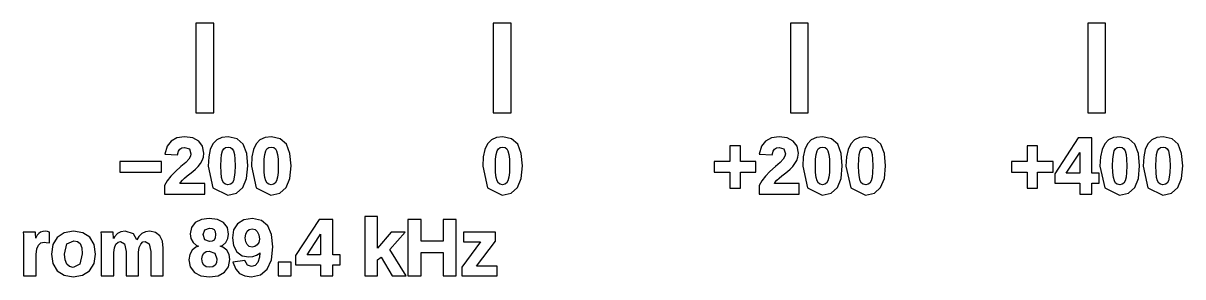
# Model space of a CAD drawing. Header units: metres. Extents: x -21 to 116, y -15 to 68.
# Drawn here: x 50.8 to 115.6, y -15.1 to -1 of the extents above; entities that cross this region are included whole.
import ezdxf

# ---------------------------------------------------------------- set-up
doc = ezdxf.new("R2010")
doc.units = ezdxf.units.M

msp = doc.modelspace()

# ---------------------------------------------------------------- linework, layer by layer
for p, q in [((61.4754, -1), (60.4754, -1)), ((60.4754, -1), (60.4754, -6)), ((61.4754, -6), (61.4754, -1)), ((78.0787, -1), (77.0787, -1)), ((77.0787, -1), (77.0787, -6)), ((78.0787, -6), (78.0787, -1)), ((94.6819, -1), (93.6819, -1)), ((93.6819, -1), (93.6819, -6)), ((94.6819, -6), (94.6819, -1)), ((111.285, -1), (110.285, -1)), ((110.285, -1), (110.285, -6)), ((111.285, -6), (111.285, -1)), ((60.4754, -6), (61.4754, -6)), ((77.0787, -6), (78.0787, -6)), ((93.6819, -6), (94.6819, -6)), ((110.285, -6), (111.285, -6)), ((59.0871, -7.57535), (58.8621, -7.86545)), ((59.4182, -7.39845), (59.0871, -7.57535)), ((59.8435, -7.34047), (59.4182, -7.39845)), ((60.2963, -7.39888), (59.8435, -7.34047)), ((60.6367, -7.57771), (60.2963, -7.39888)), ((60.8489, -7.86755), (60.6367, -7.57771)), ((61.4287, -7.73758), (61.279, -8.0517)), ((61.642, -7.51445), (61.4287, -7.73758)), ((61.9247, -7.38344), (61.642, -7.51445)), ((62.2814, -7.34027), (61.9247, -7.38344)), ((62.7726, -7.44293), (62.2814, -7.34027)), ((63.1159, -7.75465), (62.7726, -7.44293)), ((63.3114, -8.26372), (63.1159, -7.75465)), ((63.8425, -7.73758), (63.6928, -8.0517)), ((64.0559, -7.51445), (63.8425, -7.73758)), ((64.3385, -7.38344), (64.0559, -7.51445)), ((64.6953, -7.34027), (64.3385, -7.38344)), ((65.1864, -7.44293), (64.6953, -7.34027)), ((65.5297, -7.75465), (65.1864, -7.44293)), ((65.7253, -8.26372), (65.5297, -7.75465)), ((76.7646, -7.73758), (76.6149, -8.0517)), ((76.978, -7.51445), (76.7646, -7.73758)), ((77.2606, -7.38344), (76.978, -7.51445)), ((77.6174, -7.34027), (77.2606, -7.38344)), ((78.1085, -7.44293), (77.6174, -7.34027)), ((78.4518, -7.75465), (78.1085, -7.44293)), ((78.6473, -8.26372), (78.4518, -7.75465)), ((92.2935, -7.57535), (92.0686, -7.86545)), ((92.6247, -7.39845), (92.2935, -7.57535)), ((93.05, -7.34047), (92.6247, -7.39845)), ((93.5028, -7.39888), (93.05, -7.34047)), ((93.8432, -7.57771), (93.5028, -7.39888)), ((94.0554, -7.86755), (93.8432, -7.57771)), ((94.6352, -7.73758), (94.4855, -8.0517)), ((94.8485, -7.51445), (94.6352, -7.73758)), ((95.1312, -7.38344), (94.8485, -7.51445)), ((95.4879, -7.34027), (95.1312, -7.38344)), ((95.9791, -7.44293), (95.4879, -7.34027)), ((96.3224, -7.75465), (95.9791, -7.44293)), ((96.5179, -8.26372), (96.3224, -7.75465)), ((97.049, -7.73758), (96.8993, -8.0517)), ((97.2624, -7.51445), (97.049, -7.73758)), ((97.545, -7.38344), (97.2624, -7.51445)), ((97.9018, -7.34027), (97.545, -7.38344)), ((98.3929, -7.44293), (97.9018, -7.34027)), ((98.7362, -7.75465), (98.3929, -7.44293)), ((98.9317, -8.26372), (98.7362, -7.75465)), ((109.763, -7.38647), (108.449, -9.39844)), ((110.522, -7.38647), (109.763, -7.38647)), ((110.522, -9.36768), (110.522, -7.38647)), ((111.238, -7.73758), (111.089, -8.0517)), ((111.452, -7.51445), (111.238, -7.73758)), ((111.734, -7.38344), (111.452, -7.51445)), ((112.091, -7.34027), (111.734, -7.38344)), ((112.582, -7.44293), (112.091, -7.34027)), ((112.926, -7.75465), (112.582, -7.44293)), ((113.121, -8.26372), (112.926, -7.75465)), ((113.652, -7.73758), (113.503, -8.0517)), ((113.866, -7.51445), (113.652, -7.73758)), ((114.148, -7.38344), (113.866, -7.51445)), ((114.505, -7.34027), (114.148, -7.38344)), ((114.996, -7.44293), (114.505, -7.34027)), ((115.339, -7.75465), (114.996, -7.44293)), ((115.535, -8.26372), (115.339, -7.75465)), ((58.8621, -7.86545), (58.7371, -8.30966)), ((58.7371, -8.30966), (59.4541, -8.3502)), ((59.4541, -8.3502), (59.5111, -8.13423)), ((59.5111, -8.13423), (59.5856, -8.01874)), ((59.5856, -8.01874), (59.6936, -7.95114)), ((59.6936, -7.95114), (59.8437, -7.92822)), ((59.8437, -7.92822), (60.1097, -8.01639)), ((60.1097, -8.01639), (60.1979, -8.27963)), ((60.1979, -8.27963), (60.1698, -8.42287)), ((60.9184, -8.24828), (60.8489, -7.86755)), ((60.896, -8.46562), (60.9184, -8.24828)), ((61.279, -8.0517), (61.1907, -8.45883)), ((61.8813, -8.59172), (61.9108, -8.31689)), ((61.9108, -8.31689), (61.9617, -8.12669)), ((61.9617, -8.12669), (62.0332, -8.00679)), ((62.0332, -8.00679), (62.1315, -7.94174)), ((62.1315, -7.94174), (62.2747, -7.91898)), ((62.2747, -7.91898), (62.4088, -7.94131)), ((62.4088, -7.94131), (62.5021, -8.00519)), ((62.5021, -8.00519), (62.5717, -8.12476)), ((62.5717, -8.12476), (62.6227, -8.31589)), ((62.6227, -8.31589), (62.653, -8.59152)), ((63.3754, -8.96431), (63.3114, -8.26372)), ((63.6928, -8.0517), (63.6045, -8.45883)), ((64.2952, -8.59172), (64.3246, -8.31689)), ((64.3246, -8.31689), (64.3755, -8.12668)), ((64.3755, -8.12668), (64.447, -8.00679)), ((64.447, -8.00679), (64.5454, -7.94176)), ((64.5454, -7.94176), (64.6886, -7.91898)), ((64.6886, -7.91898), (64.8226, -7.94131)), ((64.8226, -7.94131), (64.9159, -8.00519)), ((64.9159, -8.00519), (64.9855, -8.12476)), ((64.9855, -8.12476), (65.0365, -8.31589)), ((65.0365, -8.31589), (65.0668, -8.59152)), ((65.7892, -8.96431), (65.7253, -8.26372)), ((76.6149, -8.0517), (76.5266, -8.45883)), ((77.2173, -8.59172), (77.2467, -8.31689)), ((77.2467, -8.31689), (77.2977, -8.12669)), ((77.2977, -8.12669), (77.3691, -8.00679)), ((77.3691, -8.00679), (77.4675, -7.94174)), ((77.4675, -7.94174), (77.6106, -7.91898)), ((77.6106, -7.91898), (77.7447, -7.94131)), ((77.7447, -7.94131), (77.838, -8.00519)), ((77.838, -8.00519), (77.9076, -8.12476)), ((77.9076, -8.12476), (77.9586, -8.31589)), ((77.9586, -8.31589), (77.9889, -8.59152)), ((78.7113, -8.96431), (78.6473, -8.26372)), ((90.8867, -7.83783), (90.2963, -7.83783)), ((90.2963, -7.83783), (90.2963, -8.72321)), ((90.8867, -8.72321), (90.8867, -7.83783)), ((92.0686, -7.86545), (91.9436, -8.30966)), ((91.9436, -8.30966), (92.6606, -8.3502)), ((92.6606, -8.3502), (92.7176, -8.13423)), ((92.7176, -8.13423), (92.7921, -8.01874)), ((92.7921, -8.01874), (92.9001, -7.95114)), ((92.9001, -7.95114), (93.0502, -7.92822)), ((93.0502, -7.92822), (93.3162, -8.01639)), ((93.3162, -8.01639), (93.4044, -8.27963)), ((93.4044, -8.27963), (93.3763, -8.42287)), ((94.1249, -8.24828), (94.0554, -7.86755)), ((94.1024, -8.46562), (94.1249, -8.24828)), ((94.4855, -8.0517), (94.3972, -8.45883)), ((95.0878, -8.59172), (95.1173, -8.31689)), ((95.1173, -8.31689), (95.1682, -8.12669)), ((95.1682, -8.12669), (95.2397, -8.00679)), ((95.2397, -8.00679), (95.338, -7.94174)), ((95.338, -7.94174), (95.4812, -7.91898)), ((95.4812, -7.91898), (95.6153, -7.94131)), ((95.6153, -7.94131), (95.7086, -8.00519)), ((95.7086, -8.00519), (95.7782, -8.12476)), ((95.7782, -8.12476), (95.8292, -8.31589)), ((95.8292, -8.31589), (95.8595, -8.59152)), ((96.5819, -8.96431), (96.5179, -8.26372)), ((96.8993, -8.0517), (96.811, -8.45883)), ((97.5017, -8.59172), (97.5311, -8.31689)), ((97.5311, -8.31689), (97.582, -8.12668)), ((97.582, -8.12668), (97.6535, -8.00679)), ((97.6535, -8.00679), (97.7519, -7.94176)), ((97.7519, -7.94176), (97.8951, -7.91898)), ((97.8951, -7.91898), (98.0291, -7.94131)), ((98.0291, -7.94131), (98.1224, -8.00519)), ((98.1224, -8.00519), (98.192, -8.12476)), ((98.192, -8.12476), (98.243, -8.31589)), ((98.243, -8.31589), (98.2733, -8.59152)), ((98.9957, -8.96431), (98.9317, -8.26372)), ((107.49, -7.83783), (106.9, -7.83783)), ((106.9, -7.83783), (106.9, -8.72321)), ((107.49, -8.72321), (107.49, -7.83783)), ((109.089, -9.36768), (109.748, -8.36603)), ((109.748, -8.36603), (109.846, -8.2068)), ((109.842, -8.29379), (109.84, -8.41692)), ((109.84, -8.41692), (109.84, -9.36768)), ((109.846, -8.2068), (109.842, -8.29379)), ((111.089, -8.0517), (111, -8.45883)), ((111.691, -8.59172), (111.721, -8.31689)), ((111.721, -8.31689), (111.771, -8.12669)), ((111.771, -8.12669), (111.843, -8.00679)), ((111.843, -8.00679), (111.941, -7.94174)), ((111.941, -7.94174), (112.084, -7.91898)), ((112.084, -7.91898), (112.219, -7.94131)), ((112.219, -7.94131), (112.312, -8.00519)), ((112.312, -8.00519), (112.381, -8.12476)), ((112.381, -8.12476), (112.432, -8.31589)), ((112.432, -8.31589), (112.463, -8.59152)), ((113.185, -8.96431), (113.121, -8.26372)), ((113.503, -8.0517), (113.414, -8.45883)), ((114.105, -8.59172), (114.134, -8.31689)), ((114.134, -8.31689), (114.185, -8.12668)), ((114.185, -8.12668), (114.257, -8.00679)), ((114.257, -8.00679), (114.355, -7.94176)), ((114.355, -7.94176), (114.498, -7.91898)), ((114.498, -7.91898), (114.632, -7.94131)), ((114.632, -7.94131), (114.726, -8.00519)), ((114.726, -8.00519), (114.795, -8.12476)), ((114.795, -8.12476), (114.846, -8.31589)), ((114.846, -8.31589), (114.877, -8.59152)), ((115.599, -8.96431), (115.535, -8.26372)), ((58.5504, -8.72321), (56.2218, -8.72321)), ((56.2218, -8.72321), (56.2218, -9.30928)), ((58.5504, -9.30928), (58.5504, -8.72321)), ((59.6373, -9.00021), (59.33, -9.26736)), ((59.9083, -8.76445), (59.6373, -9.00021)), ((60.0799, -8.57841), (59.9083, -8.76445)), ((60.1698, -8.42287), (60.0799, -8.57841)), ((60.4608, -9.13715), (60.6039, -8.99184)), ((60.6039, -8.99184), (60.7283, -8.83357)), ((60.7283, -8.83357), (60.829, -8.65952)), ((60.829, -8.65952), (60.896, -8.46562)), ((61.1907, -8.45883), (61.1613, -8.96823)), ((61.1613, -8.96823), (61.4305, -10.1782)), ((61.8714, -8.96436), (61.8813, -8.59172)), ((61.8819, -9.33354), (61.8714, -8.96436)), ((62.6632, -8.96434), (62.6527, -9.32393)), ((62.653, -8.59152), (62.6632, -8.96434)), ((63.3078, -9.65701), (63.3754, -8.96431)), ((63.6045, -8.45883), (63.5751, -8.96823)), ((63.5751, -8.96823), (63.8444, -10.1782)), ((64.2852, -8.96434), (64.2952, -8.59172)), ((64.2957, -9.33354), (64.2852, -8.96434)), ((65.0771, -8.96434), (65.0666, -9.32393)), ((65.0668, -8.59152), (65.0771, -8.96434)), ((65.7216, -9.65701), (65.7892, -8.96431)), ((76.5266, -8.45883), (76.4972, -8.96823)), ((76.4972, -8.96823), (76.7665, -10.1782)), ((77.2073, -8.96434), (77.2173, -8.59172)), ((77.2178, -9.33354), (77.2073, -8.96434)), ((77.9991, -8.96434), (77.9887, -9.32393)), ((77.9889, -8.59152), (77.9991, -8.96434)), ((78.6437, -9.65701), (78.7113, -8.96431)), ((90.2963, -8.72321), (89.4305, -8.72321)), ((89.4305, -8.72321), (89.4305, -9.30928)), ((91.759, -8.72321), (90.8867, -8.72321)), ((91.759, -9.30928), (91.759, -8.72321)), ((92.8438, -9.00021), (92.5365, -9.26736)), ((93.1148, -8.76445), (92.8438, -9.00021)), ((93.2864, -8.57841), (93.1148, -8.76445)), ((93.3763, -8.42287), (93.2864, -8.57841)), ((93.6673, -9.13715), (93.8104, -8.99184)), ((93.8104, -8.99184), (93.9348, -8.83357)), ((93.9348, -8.83357), (94.0355, -8.65952)), ((94.0355, -8.65952), (94.1024, -8.46562)), ((94.3972, -8.45883), (94.3678, -8.96823)), ((94.3678, -8.96823), (94.637, -10.1782)), ((95.0779, -8.96436), (95.0878, -8.59172)), ((95.0883, -9.33354), (95.0779, -8.96436)), ((95.8697, -8.96434), (95.8592, -9.32393)), ((95.8595, -8.59152), (95.8697, -8.96434)), ((96.5143, -9.65701), (96.5819, -8.96431)), ((96.811, -8.45883), (96.7816, -8.96823)), ((96.7816, -8.96823), (97.0509, -10.1782)), ((97.4917, -8.96434), (97.5017, -8.59172)), ((97.5022, -9.33354), (97.4917, -8.96434)), ((98.2836, -8.96434), (98.2731, -9.32393)), ((98.2733, -8.59152), (98.2836, -8.96434)), ((98.9281, -9.65701), (98.9957, -8.96431)), ((106.9, -8.72321), (106.034, -8.72321)), ((106.034, -8.72321), (106.034, -9.30928)), ((108.362, -8.72321), (107.49, -8.72321)), ((108.362, -9.30928), (108.362, -8.72321)), ((111, -8.45883), (110.971, -8.96823)), ((110.971, -8.96823), (111.24, -10.1782)), ((111.681, -8.96436), (111.691, -8.59172)), ((111.692, -9.33354), (111.681, -8.96436)), ((112.473, -8.96434), (112.462, -9.32393)), ((112.463, -8.59152), (112.473, -8.96434)), ((113.118, -9.65701), (113.185, -8.96431)), ((113.414, -8.45883), (113.385, -8.96823)), ((113.385, -8.96823), (113.654, -10.1782)), ((114.095, -8.96434), (114.105, -8.59172)), ((114.105, -9.33354), (114.095, -8.96434)), ((114.887, -8.96434), (114.876, -9.32393)), ((114.877, -8.59152), (114.887, -8.96434)), ((115.531, -9.65701), (115.599, -8.96431)), ((56.2218, -9.30928), (58.5504, -9.30928)), ((59.0779, -9.52589), (58.8788, -9.78394)), ((59.33, -9.26736), (59.0779, -9.52589)), ((59.7183, -9.76248), (59.8467, -9.64235)), ((59.8467, -9.64235), (59.9905, -9.52139)), ((59.9905, -9.52139), (60.1442, -9.39871)), ((60.1442, -9.39871), (60.3041, -9.27179)), ((60.3041, -9.27179), (60.4608, -9.13715)), ((61.9129, -9.60893), (61.8819, -9.33354)), ((61.965, -9.80095), (61.9129, -9.60893)), ((62.6216, -9.59706), (62.569, -9.79131)), ((62.6527, -9.32393), (62.6216, -9.59706)), ((63.1014, -10.1676), (63.3078, -9.65701)), ((64.3268, -9.60893), (64.2957, -9.33354)), ((64.3788, -9.80095), (64.3268, -9.60893)), ((65.0355, -9.59706), (64.9829, -9.79131)), ((65.0666, -9.32393), (65.0355, -9.59706)), ((65.5152, -10.1676), (65.7216, -9.65701)), ((77.2489, -9.60893), (77.2178, -9.33354)), ((77.3009, -9.80095), (77.2489, -9.60893)), ((77.9576, -9.59706), (77.905, -9.79131)), ((77.9887, -9.32393), (77.9576, -9.59706)), ((78.4373, -10.1676), (78.6437, -9.65701)), ((89.4305, -9.30928), (90.2963, -9.30928)), ((90.2963, -9.30928), (90.2963, -10.1946)), ((90.8867, -9.30928), (91.759, -9.30928)), ((90.8867, -10.1946), (90.8867, -9.30928)), ((92.2843, -9.52589), (92.0853, -9.78394)), ((92.5365, -9.26736), (92.2843, -9.52589)), ((92.9248, -9.76248), (93.0532, -9.64235)), ((93.0532, -9.64235), (93.197, -9.52139)), ((93.197, -9.52139), (93.3507, -9.39871)), ((93.3507, -9.39871), (93.5106, -9.27179)), ((93.5106, -9.27179), (93.6673, -9.13715)), ((95.1194, -9.60893), (95.0883, -9.33354)), ((95.1715, -9.80095), (95.1194, -9.60893)), ((95.8281, -9.59706), (95.7755, -9.79131)), ((95.8592, -9.32393), (95.8281, -9.59706)), ((96.3079, -10.1676), (96.5143, -9.65701)), ((97.5332, -9.60893), (97.5022, -9.33354)), ((97.5853, -9.80095), (97.5332, -9.60893)), ((98.242, -9.59706), (98.1894, -9.79131)), ((98.2731, -9.32393), (98.242, -9.59706)), ((98.7217, -10.1676), (98.9281, -9.65701)), ((106.034, -9.30928), (106.9, -9.30928)), ((106.9, -9.30928), (106.9, -10.1946)), ((107.49, -9.30928), (108.362, -9.30928)), ((107.49, -10.1946), (107.49, -9.30928)), ((108.449, -9.39844), (108.449, -9.92122)), ((109.84, -9.36768), (109.089, -9.36768)), ((110.93, -9.36768), (110.522, -9.36768)), ((110.93, -9.92122), (110.93, -9.36768)), ((111.723, -9.60893), (111.692, -9.33354)), ((111.775, -9.80095), (111.723, -9.60893)), ((112.431, -9.59706), (112.379, -9.79131)), ((112.462, -9.32393), (112.431, -9.59706)), ((112.911, -10.1676), (113.118, -9.65701)), ((114.137, -9.60893), (114.105, -9.33354)), ((114.189, -9.80095), (114.137, -9.60893)), ((114.845, -9.59706), (114.793, -9.79131)), ((114.876, -9.32393), (114.845, -9.59706)), ((115.325, -10.1676), (115.531, -9.65701)), ((58.8788, -9.78394), (58.7261, -10.0579)), ((58.7261, -10.0579), (58.7261, -10.544)), ((59.5819, -9.9427), (59.6145, -9.88472)), ((60.9657, -9.9427), (59.5819, -9.9427)), ((59.6145, -9.88472), (59.7183, -9.76248)), ((60.9657, -10.544), (60.9657, -9.9427)), ((61.4305, -10.1782), (62.2552, -10.59)), ((62.0356, -9.92073), (61.965, -9.80095)), ((62.1303, -9.98479), (62.0356, -9.92073)), ((62.266, -10.0071), (62.1303, -9.98479)), ((62.4004, -9.98364), (62.266, -10.0071)), ((62.4965, -9.91583), (62.4004, -9.98364)), ((62.569, -9.79131), (62.4965, -9.91583)), ((62.7506, -10.4836), (63.1014, -10.1676)), ((63.8444, -10.1782), (64.6691, -10.59)), ((64.4494, -9.92073), (64.3788, -9.80095)), ((64.5441, -9.98479), (64.4494, -9.92073)), ((64.6798, -10.0071), (64.5441, -9.98479)), ((64.8142, -9.98364), (64.6798, -10.0071)), ((64.9103, -9.91583), (64.8142, -9.98364)), ((64.9829, -9.79131), (64.9103, -9.91583)), ((65.1645, -10.4836), (65.5152, -10.1676)), ((76.7665, -10.1782), (77.5912, -10.59)), ((77.3715, -9.92073), (77.3009, -9.80095)), ((77.4662, -9.98479), (77.3715, -9.92073)), ((77.6019, -10.0071), (77.4662, -9.98479)), ((77.7363, -9.98364), (77.6019, -10.0071)), ((77.8324, -9.91583), (77.7363, -9.98364)), ((77.905, -9.79131), (77.8324, -9.91583)), ((78.0865, -10.4836), (78.4373, -10.1676)), ((90.2963, -10.1946), (90.8867, -10.1946)), ((92.0853, -9.78394), (91.9326, -10.0579)), ((91.9326, -10.0579), (91.9326, -10.544)), ((92.7884, -9.9427), (92.821, -9.88472)), ((94.1722, -9.9427), (92.7884, -9.9427)), ((92.821, -9.88472), (92.9248, -9.76248)), ((94.1722, -10.544), (94.1722, -9.9427)), ((94.637, -10.1782), (95.4617, -10.59)), ((95.2421, -9.92073), (95.1715, -9.80095)), ((95.3368, -9.98479), (95.2421, -9.92073)), ((95.4725, -10.0071), (95.3368, -9.98479)), ((95.6069, -9.98364), (95.4725, -10.0071)), ((95.703, -9.91583), (95.6069, -9.98364)), ((95.7755, -9.79131), (95.703, -9.91583)), ((95.9571, -10.4836), (96.3079, -10.1676)), ((97.0509, -10.1782), (97.8756, -10.59)), ((97.6559, -9.92073), (97.5853, -9.80095)), ((97.7506, -9.98479), (97.6559, -9.92073)), ((97.8863, -10.0071), (97.7506, -9.98479)), ((98.0207, -9.98364), (97.8863, -10.0071)), ((98.1168, -9.91583), (98.0207, -9.98364)), ((98.1894, -9.79131), (98.1168, -9.91583)), ((98.371, -10.4836), (98.7217, -10.1676)), ((106.9, -10.1946), (107.49, -10.1946)), ((108.449, -9.92122), (109.84, -9.92122)), ((109.84, -9.92122), (109.84, -10.544)), ((110.522, -9.92122), (110.93, -9.92122)), ((110.522, -10.544), (110.522, -9.92122)), ((111.24, -10.1782), (112.065, -10.59)), ((111.845, -9.92073), (111.775, -9.80095)), ((111.94, -9.98479), (111.845, -9.92073)), ((112.076, -10.0071), (111.94, -9.98479)), ((112.21, -9.98364), (112.076, -10.0071)), ((112.306, -9.91583), (112.21, -9.98364)), ((112.379, -9.79131), (112.306, -9.91583)), ((112.56, -10.4836), (112.911, -10.1676)), ((113.654, -10.1782), (114.479, -10.59)), ((114.259, -9.92073), (114.189, -9.80095)), ((114.354, -9.98479), (114.259, -9.92073)), ((114.49, -10.0071), (114.354, -9.98479)), ((114.624, -9.98364), (114.49, -10.0071)), ((114.72, -9.91583), (114.624, -9.98364)), ((114.793, -9.79131), (114.72, -9.91583)), ((114.974, -10.4836), (115.325, -10.1676)), ((58.7261, -10.544), (60.9657, -10.544)), ((62.2552, -10.59), (62.7506, -10.4836)), ((64.6691, -10.59), (65.1645, -10.4836)), ((77.5912, -10.59), (78.0865, -10.4836)), ((91.9326, -10.544), (94.1722, -10.544)), ((95.4617, -10.59), (95.9571, -10.4836)), ((97.8756, -10.59), (98.371, -10.4836)), ((109.84, -10.544), (110.522, -10.544)), ((112.065, -10.59), (112.56, -10.4836)), ((114.479, -10.59), (114.974, -10.4836)), ((60.4406, -12.1254), (60.2271, -12.4002)), ((60.7793, -11.9536), (60.4406, -12.1254)), ((61.225, -11.8975), (60.7793, -11.9536)), ((61.6787, -11.9522), (61.225, -11.8975)), ((62.0203, -12.1197), (61.6787, -11.9522)), ((62.2341, -12.3946), (62.0203, -12.1197)), ((62.8058, -12.1823), (62.5847, -12.5247)), ((63.1608, -11.9678), (62.8058, -12.1823)), ((63.6315, -11.8972), (63.1608, -11.9678)), ((64.1314, -11.9966), (63.6315, -11.8972)), ((64.4887, -12.2983), (64.1314, -11.9966)), ((64.6973, -12.7928), (64.4887, -12.2983)), ((67.3596, -11.9435), (66.0455, -13.9554)), ((68.1181, -11.9435), (67.3596, -11.9435)), ((68.1181, -13.9247), (68.1181, -11.9435)), ((70.6181, -11.7807), (69.9083, -11.7807)), ((69.9083, -11.7807), (69.9083, -15.101)), ((70.6181, -13.5406), (70.6181, -11.7807)), ((73.0493, -11.9435), (72.3091, -11.9435)), ((72.3091, -11.9435), (72.3091, -15.101)), ((73.0493, -13.1608), (73.0493, -11.9435)), ((75.0218, -11.9435), (74.2817, -11.9435)), ((74.2817, -11.9435), (74.2817, -13.1608)), ((75.0218, -15.101), (75.0218, -11.9435)), ((51.5093, -12.6531), (50.8293, -12.6531)), ((50.8293, -12.6531), (50.8386, -12.8131)), ((50.8386, -12.8131), (50.8443, -12.9343)), ((50.8443, -12.9343), (50.8483, -13.0775)), ((51.5213, -12.7781), (51.5093, -12.6531)), ((51.5312, -12.9379), (51.5213, -12.7781)), ((51.5336, -12.9872), (51.5312, -12.9379)), ((51.6178, -12.8275), (51.5395, -12.9724)), ((51.7014, -12.7307), (51.6178, -12.8275)), ((51.8013, -12.6613), (51.7014, -12.7307)), ((51.921, -12.6205), (51.8013, -12.6613)), ((52.0624, -12.6073), (51.921, -12.6205)), ((52.1777, -12.6162), (52.0624, -12.6073)), ((52.3016, -12.6526), (52.1777, -12.6162)), ((52.3016, -13.2596), (52.3016, -12.6526)), ((52.7277, -12.9484), (52.4823, -13.3515)), ((53.121, -12.6931), (52.7277, -12.9484)), ((53.6388, -12.6091), (53.121, -12.6931)), ((54.1639, -12.6902), (53.6388, -12.6091)), ((54.5536, -12.9374), (54.1639, -12.6902)), ((54.7919, -13.3384), (54.5536, -12.9374)), ((55.8494, -12.6531), (55.1695, -12.6531)), ((55.1695, -12.6531), (55.1789, -12.8078)), ((55.1789, -12.8078), (55.1846, -12.9215)), ((55.1846, -12.9215), (55.1886, -13.057)), ((55.8616, -12.7746), (55.8494, -12.6531)), ((55.8714, -12.9203), (55.8616, -12.7746)), ((55.8758, -13.0015), (55.8714, -12.9203)), ((55.9271, -12.9075), (55.8758, -13.0015)), ((56.0923, -12.738), (55.9271, -12.9075)), ((56.2919, -12.6395), (56.0923, -12.738)), ((56.5284, -12.6065), (56.2919, -12.6395)), ((56.9903, -12.7433), (56.5284, -12.6065)), ((57.1838, -13.0797), (56.9903, -12.7433)), ((57.2817, -12.9045), (57.1838, -13.0797)), ((57.4478, -12.7355), (57.2817, -12.9045)), ((57.6529, -12.6387), (57.4478, -12.7355)), ((57.9042, -12.6069), (57.6529, -12.6387)), ((58.2262, -12.669), (57.9042, -12.6069)), ((58.4657, -12.8588), (58.2262, -12.669)), ((58.6093, -13.1608), (58.4657, -12.8588)), ((60.2271, -12.4002), (60.1566, -12.7564)), ((60.1566, -12.7564), (60.1974, -13.0088)), ((60.8825, -12.7945), (60.9691, -12.5189)), ((60.9706, -13.0846), (60.8825, -12.7945)), ((60.9691, -12.5189), (61.2302, -12.4266)), ((61.2302, -12.4266), (61.3843, -12.4487)), ((61.3843, -12.4487), (61.4899, -12.5125)), ((61.4899, -12.5125), (61.5533, -12.6227)), ((61.5533, -12.6227), (61.5762, -12.7945)), ((61.5762, -12.7945), (61.5534, -12.9798)), ((62.3045, -12.7609), (62.2341, -12.3946)), ((62.264, -13.0126), (62.3045, -12.7609)), ((62.5847, -12.5247), (62.5121, -12.9716)), ((63.2315, -12.9765), (63.2587, -12.7609)), ((63.2587, -12.7609), (63.337, -12.604)), ((63.337, -12.604), (63.4565, -12.5085)), ((63.4565, -12.5085), (63.6145, -12.4764)), ((63.6145, -12.4764), (63.7776, -12.5134)), ((63.7776, -12.5134), (63.9053, -12.6244)), ((63.9053, -12.6244), (63.9909, -12.8048)), ((63.9909, -12.8048), (64.0203, -13.045)), ((64.7655, -13.4735), (64.6973, -12.7928)), ((66.6852, -13.9247), (67.3443, -12.923)), ((67.3443, -12.923), (67.4422, -12.7638)), ((67.4384, -12.8508), (67.4365, -12.9739)), ((67.4422, -12.7638), (67.4384, -12.8508)), ((71.3828, -12.6531), (70.6181, -13.5406)), ((71.2987, -13.6244), (72.1734, -12.6531)), ((72.1734, -12.6531), (71.3828, -12.6531)), ((77.2014, -12.6531), (75.4132, -12.6531)), ((75.4132, -12.6531), (75.4132, -13.1936)), ((77.2014, -13.1559), (77.2014, -12.6531)), ((50.8483, -13.0775), (50.8497, -13.2546)), ((50.8497, -13.2546), (50.8497, -15.101)), ((51.5395, -12.9724), (51.5336, -12.9872)), ((51.5595, -13.9013), (51.5902, -13.5932)), ((51.5902, -13.5932), (51.6783, -13.3814)), ((51.6783, -13.3814), (51.8125, -13.2594)), ((51.8125, -13.2594), (51.9952, -13.2178)), ((51.9952, -13.2178), (52.1067, -13.2253)), ((52.1067, -13.2253), (52.3016, -13.2596)), ((52.4823, -13.3515), (52.4014, -13.8748)), ((53.1428, -13.8782), (53.2743, -13.3123)), ((53.2743, -13.3123), (53.6541, -13.1308)), ((53.6541, -13.1308), (53.8546, -13.1721)), ((53.8546, -13.1721), (54.0033, -13.2977)), ((54.0033, -13.2977), (54.0983, -13.5258)), ((54.0983, -13.5258), (54.131, -13.8714)), ((54.8701, -13.8751), (54.7919, -13.3384)), ((55.1886, -13.057), (55.19, -13.2286)), ((55.19, -13.2286), (55.19, -15.101)), ((55.8997, -13.795), (55.9277, -13.5328)), ((55.9277, -13.5328), (56.0087, -13.3316)), ((56.0087, -13.3316), (56.1259, -13.2069)), ((56.1259, -13.2069), (56.2596, -13.1692)), ((56.2596, -13.1692), (56.4885, -13.3018)), ((56.4885, -13.3018), (56.5723, -13.7385)), ((57.2777, -13.7675), (57.3129, -13.5067)), ((57.3129, -13.5067), (57.3946, -13.3165)), ((57.3946, -13.3165), (57.5082, -13.2034)), ((57.5082, -13.2034), (57.6372, -13.169)), ((57.6372, -13.169), (57.8664, -13.3018)), ((57.8664, -13.3018), (57.9502, -13.7385)), ((58.6556, -13.5573), (58.6093, -13.1608)), ((58.6556, -15.101), (58.6556, -13.5573)), ((60.1974, -13.0088), (60.3196, -13.2295)), ((60.4784, -13.4932), (60.2661, -13.6674)), ((60.3196, -13.2295), (60.5084, -13.3979)), ((60.6249, -13.4439), (60.4784, -13.4932)), ((60.5084, -13.3979), (60.6249, -13.4439)), ((61.2347, -13.1812), (60.9706, -13.0846)), ((61.3864, -13.1591), (61.2347, -13.1812)), ((61.4903, -13.0949), (61.3864, -13.1591)), ((61.5534, -12.9798), (61.4903, -13.0949)), ((61.8387, -13.4399), (61.9523, -13.3978)), ((61.9854, -13.4869), (61.8387, -13.4399)), ((61.9523, -13.3978), (62.1424, -13.2319)), ((62.2001, -13.6561), (61.9854, -13.4869)), ((62.1424, -13.2319), (62.264, -13.0126)), ((62.5121, -12.9716), (62.5738, -13.4084)), ((62.5738, -13.4084), (62.7617, -13.7491)), ((63.2584, -13.1907), (63.2315, -12.9765)), ((63.3364, -13.3519), (63.2584, -13.1907)), ((63.4563, -13.4517), (63.3364, -13.3519)), ((63.6178, -13.4854), (63.4563, -13.4517)), ((63.7764, -13.4558), (63.6178, -13.4854)), ((63.9047, -13.3676), (63.7764, -13.4558)), ((63.9907, -13.2291), (63.9047, -13.3676)), ((64.0203, -13.045), (63.9907, -13.2291)), ((64.6899, -14.1976), (64.7655, -13.4735)), ((67.4365, -12.9739), (67.4365, -13.9247)), ((74.2817, -13.1608), (73.0493, -13.1608)), ((76.3788, -13.1936), (75.3242, -14.6025)), ((75.4132, -13.1936), (76.3788, -13.1936)), ((76.1533, -14.5561), (77.2014, -13.1559)), ((51.5595, -15.101), (51.5595, -13.9013)), ((52.4014, -13.8748), (52.4822, -14.4001)), ((53.1752, -14.2086), (53.1428, -13.8782)), ((53.27, -14.4436), (53.1752, -14.2086)), ((54.131, -13.8714), (53.9978, -14.4422)), ((54.7881, -14.4016), (54.8701, -13.8751)), ((55.8997, -15.101), (55.8997, -13.795)), ((56.5723, -13.7385), (56.5723, -15.101)), ((57.2777, -15.101), (57.2777, -13.7675)), ((57.9502, -13.7385), (57.9502, -15.101)), ((60.1301, -13.9072), (60.0851, -14.1946)), ((60.0851, -14.1946), (60.1607, -14.5944)), ((60.2661, -13.6674), (60.1301, -13.9072)), ((60.8134, -14.1486), (60.8406, -13.956)), ((60.8406, -14.3653), (60.8134, -14.1486)), ((60.8406, -13.956), (60.9185, -13.8212)), ((60.9185, -13.8212), (61.0437, -13.7392)), ((61.0437, -13.7392), (61.2166, -13.7113)), ((61.2166, -13.7113), (61.5392, -13.8194)), ((61.5392, -13.8194), (61.6472, -14.1448)), ((61.6472, -14.1448), (61.6216, -14.364)), ((62.3356, -13.8948), (62.2001, -13.6561)), ((62.3056, -14.5917), (62.3803, -14.1904)), ((62.3803, -14.1904), (62.3356, -13.8948)), ((63.216, -14.2417), (62.5468, -14.3354)), ((62.7617, -13.7491), (63.0589, -13.9682)), ((63.0589, -13.9682), (63.4395, -14.0404)), ((63.3632, -14.4932), (63.216, -14.2417)), ((63.4395, -14.0404), (63.6624, -14.0159)), ((63.6624, -14.0159), (63.869, -13.9426)), ((63.869, -13.9426), (64.0426, -13.8244)), ((64.0294, -14.0548), (63.9303, -14.3436)), ((64.0509, -13.8134), (64.0294, -14.0548)), ((64.0426, -13.8244), (64.0509, -13.8134)), ((64.4591, -14.7215), (64.6899, -14.1976)), ((66.0455, -13.9554), (66.0455, -14.4782)), ((67.4365, -13.9247), (66.6852, -13.9247)), ((68.5261, -13.9247), (68.1181, -13.9247)), ((68.5261, -14.4782), (68.5261, -13.9247)), ((70.6181, -14.1961), (70.8149, -14.0595)), ((70.6181, -15.101), (70.6181, -14.1961)), ((70.8149, -14.0595), (71.4292, -15.101)), ((72.2138, -15.101), (71.2987, -13.6244)), ((73.0493, -13.7903), (74.2817, -13.7903)), ((73.0493, -15.101), (73.0493, -13.7903)), ((74.2817, -13.7903), (74.2817, -15.101)), ((52.4822, -14.4001), (52.7276, -14.8045)), ((52.7276, -14.8045), (53.1175, -15.0606)), ((53.4177, -14.5807), (53.27, -14.4436)), ((53.6137, -14.6252), (53.4177, -14.5807)), ((53.9978, -14.4422), (53.6137, -14.6252)), ((54.1434, -15.061), (54.5393, -14.8058)), ((54.5393, -14.8058), (54.7881, -14.4016)), ((60.1607, -14.5944), (60.3904, -14.8972)), ((60.9176, -14.5056), (60.8406, -14.3653)), ((61.0458, -14.5859), (60.9176, -14.5056)), ((61.2381, -14.6142), (61.0458, -14.5859)), ((61.4253, -14.586), (61.2381, -14.6142)), ((61.5481, -14.5063), (61.4253, -14.586)), ((61.6216, -14.364), (61.5481, -14.5063)), ((61.7154, -15.0835), (62.0785, -14.8959)), ((62.0785, -14.8959), (62.3056, -14.5917)), ((62.5468, -14.3354), (62.7025, -14.7257)), ((62.7025, -14.7257), (62.9105, -14.9626)), ((63.5815, -14.5627), (63.3632, -14.4932)), ((63.7797, -14.5091), (63.5815, -14.5627)), ((63.9303, -14.3436), (63.7797, -14.5091)), ((64.0809, -15.0399), (64.4591, -14.7215)), ((65.8012, -14.3391), (65.074, -14.3391)), ((65.074, -14.3391), (65.074, -15.101)), ((65.8012, -15.101), (65.8012, -14.3391)), ((66.0455, -14.4782), (67.4365, -14.4782)), ((67.4365, -14.4782), (67.4365, -15.101)), ((68.1181, -14.4782), (68.5261, -14.4782)), ((68.1181, -15.101), (68.1181, -14.4782)), ((75.3242, -14.6025), (75.3242, -15.101)), ((77.3078, -14.5561), (76.1533, -14.5561)), ((77.3078, -15.101), (77.3078, -14.5561)), ((50.8497, -15.101), (51.5595, -15.101)), ((53.1175, -15.0606), (53.6259, -15.1451)), ((53.6259, -15.1451), (54.1434, -15.061)), ((55.19, -15.101), (55.8997, -15.101)), ((56.5723, -15.101), (57.2777, -15.101)), ((57.9502, -15.101), (58.6556, -15.101)), ((60.3904, -14.8972), (60.7547, -15.0838)), ((60.7547, -15.0838), (61.2338, -15.1448)), ((61.2338, -15.1448), (61.7154, -15.0835)), ((62.9105, -14.9626), (63.1999, -15.0999)), ((63.1999, -15.0999), (63.576, -15.145)), ((63.576, -15.145), (64.0809, -15.0399)), ((65.074, -15.101), (65.8012, -15.101)), ((67.4365, -15.101), (68.1181, -15.101)), ((69.9083, -15.101), (70.6181, -15.101)), ((71.4292, -15.101), (72.2138, -15.101)), ((72.3091, -15.101), (73.0493, -15.101)), ((74.2817, -15.101), (75.0218, -15.101)), ((75.3242, -15.101), (77.3078, -15.101))]:
    msp.add_line(p, q)

doc.saveas('drawing.dxf')
